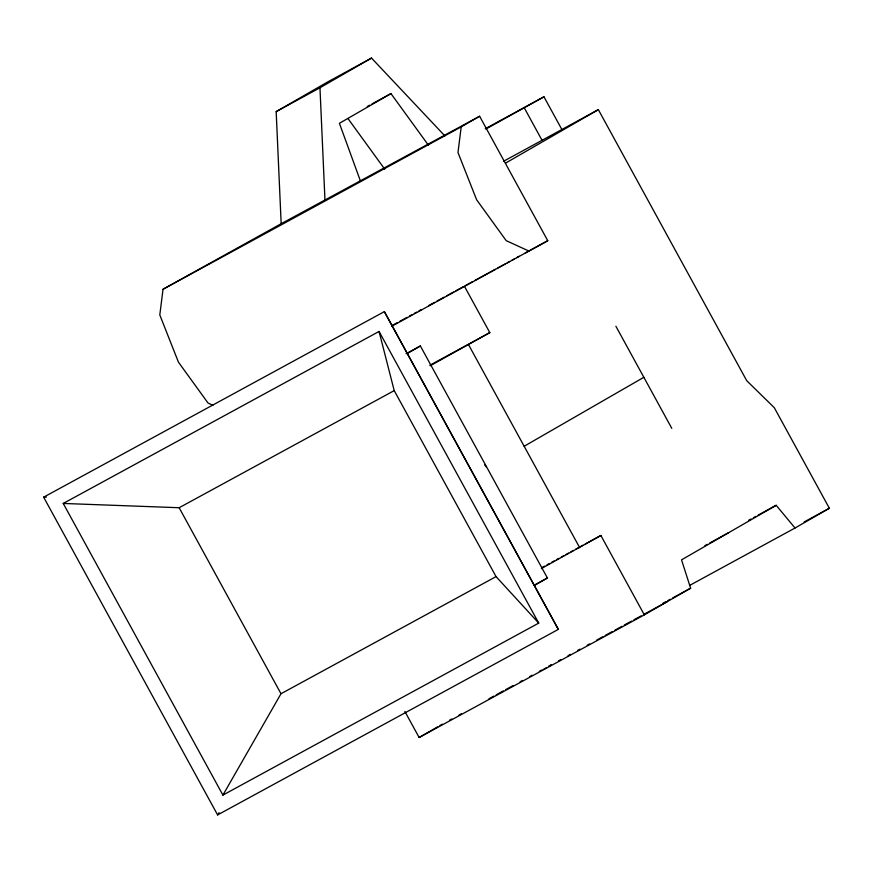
<?xml version="1.0" encoding="UTF-8"?>
<svg xmlns="http://www.w3.org/2000/svg" width="873" height="873" viewBox="0 0 873 873"><rect width="100%" height="100%" fill="white"/><g stroke="black" fill="none" stroke-linecap="round" stroke-linejoin="round"><path stroke-width="1.31" d="M391.737 326.284L547.764 240.73L479.615 116.251L281.171 223.717L163.033 289.247L159.803 314.946L178.441 362.153L208.047 403.053L212.936 405.29M479.615 116.251L461.206 126.869L457.987 152.557L476.625 199.775L506.22 240.664L529.442 251.293M222.91 795.096L280.997 693.74L496.05 576.616L538.728 623.104L222.91 795.096L63.238 503.448L379.057 331.456L538.728 623.104M217.606 814.924L558.327 629.378L384.36 311.628L43.65 497.174L217.606 814.924L219.09 812.654M281.171 223.717L276.174 111.635L327.724 81.92L371.516 58.076L444.892 135.915M276.174 111.635L319.965 87.78L371.516 58.076M428.512 145.322L390.962 93.597L339.411 123.311L360.309 180.656M486.054 128.942L543.955 96.794L561.634 129.073M505.522 163.142L598.343 109.649L746.742 380.715L774.296 407.691L829.35 508.25L795.041 528.023L689.626 585.423M407.407 353.434L420.371 345.97L547.404 577.991L534.429 585.456M430.302 365.711L489.808 332.624L464.36 286.148M524.16 446.267L643.837 377.3M541.358 568.574L600.875 535.487L644.329 614.865L419.138 737.51L404.865 711.44M795.041 528.023L776.184 505.303L681.529 559.855L690.63 588.195L644.329 614.865M419.138 737.51L437.657 726.838M439.97 725.507L442.284 724.164M543.301 669.515L546.782 667.518M549.095 666.186L551.409 664.855L548.888 666.11M367.293 106.495L369.661 105.197M372.029 103.909L390.962 93.597M163.033 289.247L461.206 126.869M485.257 128.757L543.955 96.794M503.71 161.189L598.343 109.649M391.584 325.793L397.542 322.541M399.932 321.242L407.091 317.346M409.481 316.037L411.86 314.738M414.249 313.44L416.639 312.141M419.018 310.843L421.408 309.544M428.567 305.648L434.536 302.396M436.915 301.098L444.073 297.202M446.463 295.903L453.622 291.997M456.012 290.698L463.17 286.802M465.549 285.504L472.708 281.608M475.087 280.309L495.34 269.277M497.719 267.978L504.878 264.093M507.257 262.795L509.636 261.496M512.025 260.198L514.404 258.899M516.783 257.6L519.173 256.302M525.131 253.061L547.764 240.73M406.054 353.761L420.371 345.97M429.909 365.241L489.808 332.624M63.238 503.448L179.151 507.726L394.214 390.613L379.057 331.456M542.177 567.45L544.577 566.151M546.967 564.842L549.368 563.543M551.758 562.234L554.159 560.935M556.548 559.626L558.949 558.327M561.339 557.018L563.74 555.708M566.13 554.41L568.53 553.1M570.92 551.801L573.321 550.492M575.711 549.193L578.112 547.884M580.512 546.585L582.902 545.276M585.303 543.966L600.875 535.487M534.276 585.139L547.404 577.991M748.63 520.308L751.031 519.009M753.421 517.7L755.822 516.401M758.211 515.092L776.184 505.303M704.904 545.625L707.294 544.326M709.694 543.017L728.857 532.585M804.197 521.945L829.35 508.25M663.076 603.199L665.466 601.89M667.867 600.58L670.268 599.282M672.657 597.972L690.63 588.195M449.464 720.258L451.865 718.948M459.056 715.042L461.446 713.732M489 698.727L493.791 696.119M496.18 694.81L503.372 690.903M505.773 689.594L512.953 685.676M520.144 681.769L522.534 680.46M529.725 676.553L532.126 675.244M539.307 671.326L541.707 670.028M558.469 660.894L560.87 659.584M568.061 655.678L570.451 654.368M577.642 650.45L580.032 649.152M587.223 645.234L589.613 643.936M596.805 640.018L602.796 636.755M605.185 635.457L612.377 631.539M614.778 630.23L621.958 626.323M624.359 625.013L631.539 621.096M633.94 619.797L641.12 615.88M643.521 614.581L667.474 601.53M43.65 497.174L46.367 497.108M484.613 464.785L486.272 466.891M347.967 118.542L384.731 169.176M524.389 108.066L542.046 140.313M615.891 326.24L671.795 428.348M468.626 344.835L579.694 547.698M384.36 311.628L558.327 629.378M394.214 390.613L496.05 576.616M179.151 507.726L280.997 693.74M319.965 87.78L324.952 199.862"/></g></svg>
